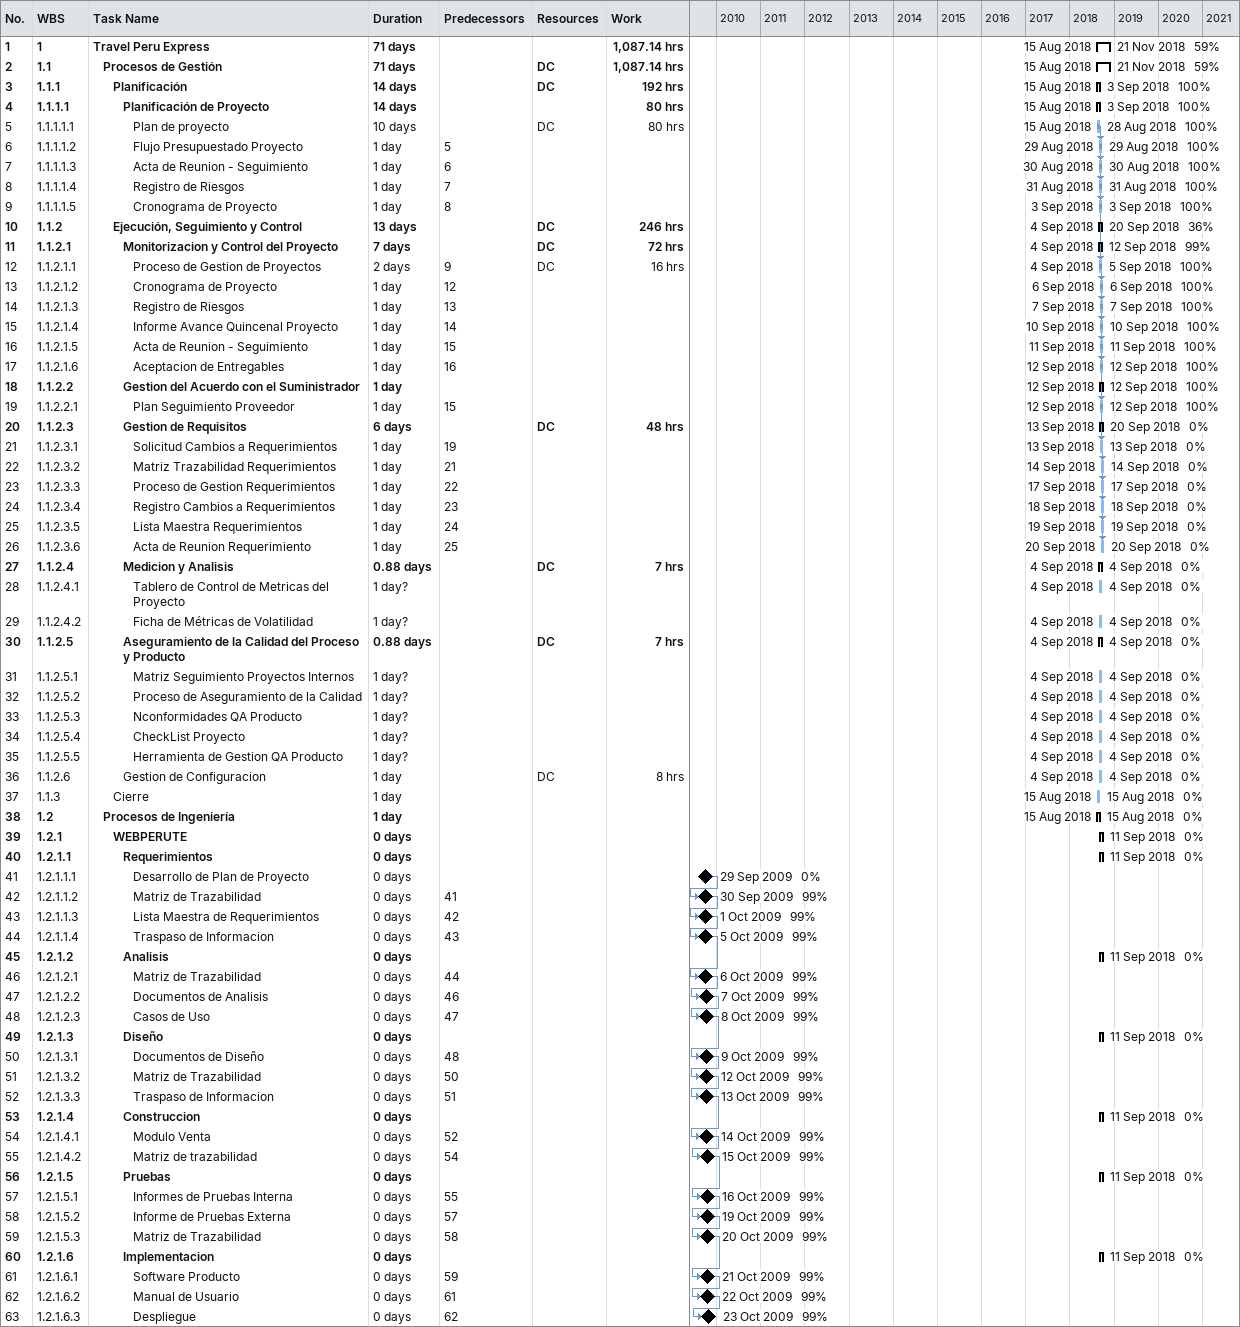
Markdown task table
| ID | WBS | Task | Duration | Start | Finish | Predecessors | Resources | % complete | Work (h) |
|---|---|---|---|---|---|---|---|---|---|
| 1 | 1 | **Travel Peru Express** | 71d | 2018-08-15 | 2018-11-21 |  |  | 59 | 1087.14 |
| 2 | 1.1 | **Procesos de Gestión** | 71d | 2018-08-15 | 2018-11-21 |  | DC | 59 | 1087.14 |
| 3 | 1.1.1 | **Planificación** | 14d | 2018-08-15 | 2018-09-03 |  | DC | 100 | 192 |
| 4 | 1.1.1.1 | **Planificación de Proyecto** | 14d | 2018-08-15 | 2018-09-03 |  |  | 100 | 80 |
| 5 | 1.1.1.1.1 | Plan de proyecto | 10d | 2018-08-15 | 2018-08-28 |  | DC | 100 | 80 |
| 6 | 1.1.1.1.2 | Flujo Presupuestado Proyecto | 1d | 2018-08-29 | 2018-08-29 | 5 |  | 100 |  |
| 7 | 1.1.1.1.3 | Acta de Reunion - Seguimiento | 1d | 2018-08-30 | 2018-08-30 | 6 |  | 100 |  |
| 8 | 1.1.1.1.4 | Registro de Riesgos | 1d | 2018-08-31 | 2018-08-31 | 7 |  | 100 |  |
| 9 | 1.1.1.1.5 | Cronograma de Proyecto | 1d | 2018-09-03 | 2018-09-03 | 8 |  | 100 |  |
| 10 | 1.1.2 | **Ejecución, Seguimiento y Control** | 13d | 2018-09-04 | 2018-09-20 |  | DC | 36 | 246 |
| 11 | 1.1.2.1 | **Monitorizacion y Control del Proyecto** | 7d | 2018-09-04 | 2018-09-12 |  | DC | 99 | 72 |
| 12 | 1.1.2.1.1 | Proceso de Gestion de Proyectos | 2d | 2018-09-04 | 2018-09-05 | 9 | DC | 100 | 16 |
| 13 | 1.1.2.1.2 | Cronograma de Proyecto | 1d | 2018-09-06 | 2018-09-06 | 12 |  | 100 |  |
| 14 | 1.1.2.1.3 | Registro de Riesgos | 1d | 2018-09-07 | 2018-09-07 | 13 |  | 100 |  |
| 15 | 1.1.2.1.4 | Informe Avance Quincenal Proyecto | 1d | 2018-09-10 | 2018-09-10 | 14 |  | 100 |  |
| 16 | 1.1.2.1.5 | Acta de Reunion - Seguimiento | 1d | 2018-09-11 | 2018-09-11 | 15 |  | 100 |  |
| 17 | 1.1.2.1.6 | Aceptacion de Entregables | 1d | 2018-09-12 | 2018-09-12 | 16 |  | 100 |  |
| 18 | 1.1.2.2 | **Gestion del Acuerdo con el Suministrador** | 1d | 2018-09-12 | 2018-09-12 |  |  | 100 |  |
| 19 | 1.1.2.2.1 | Plan Seguimiento Proveedor | 1d | 2018-09-12 | 2018-09-12 | 15 |  | 100 |  |
| 20 | 1.1.2.3 | **Gestion de Requisitos** | 6d | 2018-09-13 | 2018-09-20 |  | DC | 0 | 48 |
| 21 | 1.1.2.3.1 | Solicitud Cambios a Requerimientos | 1d | 2018-09-13 | 2018-09-13 | 19 |  | 0 |  |
| 22 | 1.1.2.3.2 | Matriz Trazabilidad Requerimientos | 1d | 2018-09-14 | 2018-09-14 | 21 |  | 0 |  |
| 23 | 1.1.2.3.3 | Proceso de Gestion Requerimientos | 1d | 2018-09-17 | 2018-09-17 | 22 |  | 0 |  |
| 24 | 1.1.2.3.4 | Registro Cambios a Requerimientos | 1d | 2018-09-18 | 2018-09-18 | 23 |  | 0 |  |
| 25 | 1.1.2.3.5 | Lista Maestra Requerimientos | 1d | 2018-09-19 | 2018-09-19 | 24 |  | 0 |  |
| 26 | 1.1.2.3.6 | Acta de Reunion Requerimiento | 1d | 2018-09-20 | 2018-09-20 | 25 |  | 0 |  |
| 27 | 1.1.2.4 | **Medicion y Analisis** | 0.88d | 2018-09-04 | 2018-09-04 |  | DC | 0 | 7 |
| 28 | 1.1.2.4.1 | Tablero de Control de Metricas del Proyecto | 1d? | 2018-09-04 | 2018-09-04 |  |  | 0 |  |
| 29 | 1.1.2.4.2 | Ficha de Métricas de Volatilidad | 1d? | 2018-09-04 | 2018-09-04 |  |  | 0 |  |
| 30 | 1.1.2.5 | **Aseguramiento de la Calidad del Proceso y Producto** | 0.88d | 2018-09-04 | 2018-09-04 |  | DC | 0 | 7 |
| 31 | 1.1.2.5.1 | Matriz Seguimiento Proyectos Internos | 1d? | 2018-09-04 | 2018-09-04 |  |  | 0 |  |
| 32 | 1.1.2.5.2 | Proceso de Aseguramiento de la Calidad | 1d? | 2018-09-04 | 2018-09-04 |  |  | 0 |  |
| 33 | 1.1.2.5.3 | Nconformidades QA Producto | 1d? | 2018-09-04 | 2018-09-04 |  |  | 0 |  |
| 34 | 1.1.2.5.4 | CheckList Proyecto | 1d? | 2018-09-04 | 2018-09-04 |  |  | 0 |  |
| 35 | 1.1.2.5.5 | Herramienta de Gestion QA Producto | 1d? | 2018-09-04 | 2018-09-04 |  |  | 0 |  |
| 36 | 1.1.2.6 | Gestion de Configuracion | 1d | 2018-09-04 | 2018-09-04 |  | DC | 0 | 8 |
| 37 | 1.1.3 | Cierre | 1d | 2018-08-15 | 2018-08-15 |  |  | 0 |  |
| 38 | 1.2 | **Procesos de Ingeniería** | 1d | 2018-08-15 | 2018-08-15 |  |  | 0 |  |
| 39 | 1.2.1 | **WEBPERUTE** | 0d | 2018-09-11 | 2018-09-11 |  |  | 0 |  |
| 40 | 1.2.1.1 | **Requerimientos** | 0d | 2018-09-11 | 2018-09-11 |  |  | 0 |  |
| 41 | 1.2.1.1.1 | Desarrollo de Plan de Proyecto | 0d | 2009-09-29 | 2009-09-29 |  |  | 0 |  |
| 42 | 1.2.1.1.2 | Matriz de Trazabilidad | 0d | 2009-09-30 | 2009-09-30 | 41 |  | 99 |  |
| 43 | 1.2.1.1.3 | Lista Maestra de Requerimientos | 0d | 2009-10-01 | 2009-10-01 | 42 |  | 99 |  |
| 44 | 1.2.1.1.4 | Traspaso de Informacion | 0d | 2009-10-05 | 2009-10-05 | 43 |  | 99 |  |
| 45 | 1.2.1.2 | **Analisis** | 0d | 2018-09-11 | 2018-09-11 |  |  | 0 |  |
| 46 | 1.2.1.2.1 | Matriz de Trazabilidad | 0d | 2009-10-06 | 2009-10-06 | 44 |  | 99 |  |
| 47 | 1.2.1.2.2 | Documentos de Analisis | 0d | 2009-10-07 | 2009-10-07 | 46 |  | 99 |  |
| 48 | 1.2.1.2.3 | Casos de Uso | 0d | 2009-10-08 | 2009-10-08 | 47 |  | 99 |  |
| 49 | 1.2.1.3 | **Diseño** | 0d | 2018-09-11 | 2018-09-11 |  |  | 0 |  |
| 50 | 1.2.1.3.1 | Documentos de Diseño | 0d | 2009-10-09 | 2009-10-09 | 48 |  | 99 |  |
| 51 | 1.2.1.3.2 | Matriz de Trazabilidad | 0d | 2009-10-12 | 2009-10-12 | 50 |  | 99 |  |
| 52 | 1.2.1.3.3 | Traspaso de Informacion | 0d | 2009-10-13 | 2009-10-13 | 51 |  | 99 |  |
| 53 | 1.2.1.4 | **Construccion** | 0d | 2018-09-11 | 2018-09-11 |  |  | 0 |  |
| 54 | 1.2.1.4.1 | Modulo Venta | 0d | 2009-10-14 | 2009-10-14 | 52 |  | 99 |  |
| 55 | 1.2.1.4.2 | Matriz de trazabilidad | 0d | 2009-10-15 | 2009-10-15 | 54 |  | 99 |  |
| 56 | 1.2.1.5 | **Pruebas** | 0d | 2018-09-11 | 2018-09-11 |  |  | 0 |  |
| 57 | 1.2.1.5.1 | Informes de Pruebas Interna | 0d | 2009-10-16 | 2009-10-16 | 55 |  | 99 |  |
| 58 | 1.2.1.5.2 | Informe de Pruebas Externa | 0d | 2009-10-19 | 2009-10-19 | 57 |  | 99 |  |
| 59 | 1.2.1.5.3 | Matriz de Trazabilidad | 0d | 2009-10-20 | 2009-10-20 | 58 |  | 99 |  |
| 60 | 1.2.1.6 | **Implementacion** | 0d | 2018-09-11 | 2018-09-11 |  |  | 0 |  |
| 61 | 1.2.1.6.1 | Software Producto | 0d | 2009-10-21 | 2009-10-21 | 59 |  | 99 |  |
| 62 | 1.2.1.6.2 | Manual de Usuario | 0d | 2009-10-22 | 2009-10-22 | 61 |  | 99 |  |
| 63 | 1.2.1.6.3 | Despliegue | 0d | 2009-10-23 | 2009-10-23 | 62 |  | 99 |  |
